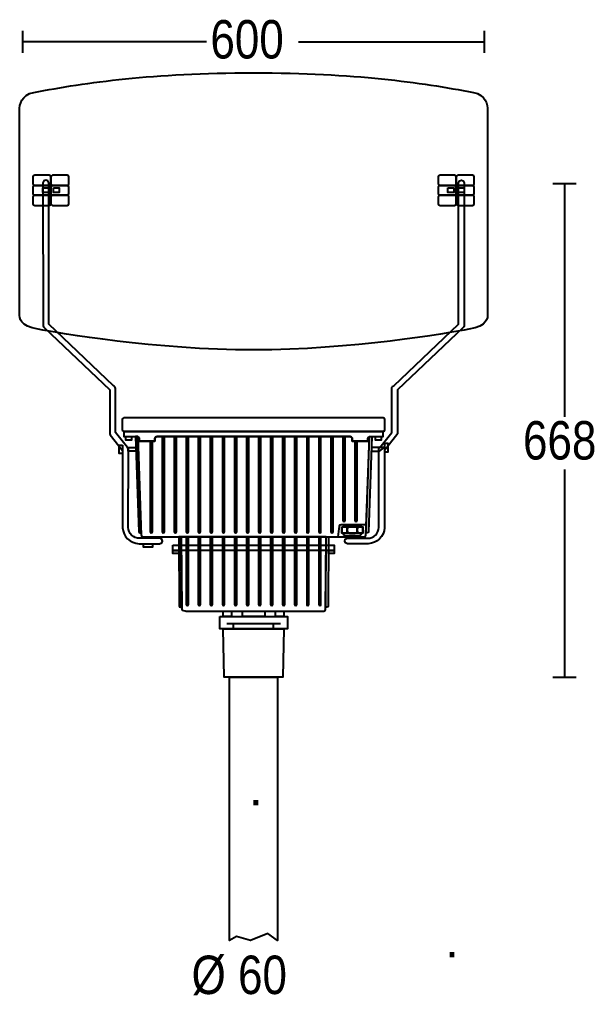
# Model space of a CAD drawing. Extents: x 2 to 209, y 47 to 239.
# Drawn here: x 1.9 to 110.7, y 47.3 to 232 of the extents above; entities that cross this region are included whole.
import ezdxf

# ---------------------------------------------------------------- set-up
doc = ezdxf.new("R2010")
doc.units = 0
doc.layers.add('LIVELLO_1', color=160, linetype='Continuous')
doc.styles.add('STD', font='txt')

# ---------------------------------------------------------------- blocks, each defined once
blk = doc.blocks.new('AI9-BLK1')
at = {"layer": 'LIVELLO_1', "color": 7}
for p, q in [((-102.73, 84.02), (-102.73, 88.18)), ((-15.42, 84.02), (-15.42, 88.18)), ((-68, 86.1), (-102.73, 86.1)), ((-50.55, 86.1), (-15.42, 86.1)), ((-2.45, 59.31), (1.92, 59.31)), ((-0.26, 59.31), (-0.26, 15.15)), ((-0.27, 5.2), (-0.26, -34.09)), ((-64.13, -23.95), (-54.01, -23.95)), ((-62.85, -24.92), (-62.85, -23.95)), ((-55.29, -24.92), (-55.29, -23.95)), ((-2.45, -34.09), (1.92, -34.09))]:
    blk.add_line(p, q, dxfattribs=at)
for points in [[(-98.91, 58.47), (-97.83, 58.47), (-97.83, 57.59), (-98.91, 57.59)], [(-96.93, 58.47), (-95.85, 58.47), (-95.85, 57.59), (-96.93, 57.59)], [(-22.3, 58.47), (-21.21, 58.47), (-21.21, 57.59), (-22.3, 57.59)], [(-20.31, 58.47), (-19.23, 58.47), (-19.23, 57.59), (-20.31, 57.59)], [(-83.21, 11.44), (-82.15, 11.44), (-82.15, 10.77), (-83.21, 10.77)], [(-35.99, 11.44), (-34.93, 11.44), (-34.93, 10.77), (-35.99, 10.77)], [(-83.84, 9.82), (-83.84, 8.25), (-84.5, 8.25), (-84.5, 9.82)], [(-81.35, 9.36), (-81.35, 8.7), (-82.79, 8.7), (-82.79, 9.36)], [(-36.79, 9.36), (-36.79, 8.7), (-35.26, 8.7), (-34.35, 9.36)], [(-34.3, 10.11), (-34.3, 8.54), (-33.64, 8.54), (-33.64, 10.11)], [(-42.02, -5.24), (-38.78, -5.24), (-38.78, -5.63), (-42.02, -5.63)], [(-42.41, -5.63), (-38.39, -5.63), (-38.39, -6.83), (-42.41, -6.83)], [(-79.87, -8.83), (-78.22, -8.83), (-78.22, -9.46), (-79.87, -9.46)], [(-74.32, -9.11), (-43.82, -9.11), (-43.82, -10.1), (-45.24, -10.1), (-72.9, -10.1), (-74.32, -10.1)], [(-74.32, -10.12), (-73.24, -10.12), (-73.24, -10.67), (-74.32, -10.67)], [(-44.9, -10.12), (-43.82, -10.12), (-43.82, -10.67), (-44.9, -10.67)], [(-64.82, -21.57), (-63.24, -21.57), (-63.24, -22.63), (-64.82, -22.63)], [(-61.18, -21.57), (-56.96, -21.57), (-56.96, -22.63), (-61.18, -22.63)], [(-54.9, -21.57), (-53.32, -21.57), (-53.32, -22.63), (-54.9, -22.63)], [(-65.48, -22.63), (-52.67, -22.63), (-52.67, -24.92), (-65.48, -24.92)], [(-64.83, -24.92), (-53.32, -24.92), (-53.53, -34.09), (-64.61, -34.09)]]:
    blk.add_lwpolyline(points, close=True, dxfattribs=at)
for points in [[(-63.6, -34.09), (-63.6, -34.09), (-54.54, -34.09)], [(-54.54, -34.19), (-54.54, -83.91), (-56.4, -82.62), (-59.65, -83.91), (-62.3, -83.16), (-63.6, -83.91), (-63.6, -34.19)]]:
    blk.add_lwpolyline(points, dxfattribs=at)
for points, knots in [([(-59.07, 80.25), (-78.32, 80.25), (-90.58, 78.47), (-100.65, 76.55), (-103, 76.11), (-103.35, 74.17), (-103.35, 73.19), (-103.35, 73.19), (-103.35, 34.7), (-103.35, 34.7), (-103.35, 33.77), (-103.35, 32.41), (-99.8, 31.73), (-96.09, 31.02), (-77.35, 27.82), (-59.07, 27.82), (-40.8, 27.82), (-22.06, 31.02), (-18.35, 31.73), (-14.8, 32.41), (-14.8, 33.77), (-14.8, 34.7), (-14.8, 34.7), (-14.8, 73.19), (-14.8, 73.19), (-14.8, 74.17), (-15.15, 76.11), (-17.5, 76.55), (-27.57, 78.47), (-39.83, 80.25), (-59.07, 80.25)], [0, 0, 0, 0, 1, 1, 1, 2, 2, 2, 3, 3, 3, 4, 4, 4, 5, 5, 5, 6, 6, 6, 7, 7, 7, 8, 8, 8, 9, 9, 9, 10, 10, 10, 10]), ([(-100.47, 60.88), (-100.47, 60.88), (-97.73, 60.88), (-97.73, 60.88), (-97.55, 60.88), (-97.4, 60.74), (-97.4, 60.57), (-97.4, 60.57), (-97.4, 59.24), (-97.4, 59.24), (-97.4, 59.07), (-97.55, 58.93), (-97.73, 58.93), (-97.73, 58.93), (-100.47, 58.93), (-100.47, 58.93), (-100.65, 58.93), (-100.8, 59.07), (-100.8, 59.24), (-100.8, 59.24), (-100.8, 60.57), (-100.8, 60.57), (-100.8, 60.74), (-100.65, 60.88), (-100.47, 60.88)], [0, 0, 0, 0, 1, 1, 1, 2, 2, 2, 3, 3, 3, 4, 4, 4, 5, 5, 5, 6, 6, 6, 7, 7, 7, 8, 8, 8, 8]), ([(-76.85, -8.83), (-76.85, -8.83), (-80.74, -8.83), (-80.74, -8.83), (-82.43, -8.74), (-83.77, -7.45), (-83.84, -5.84), (-83.84, -5.84), (-83.84, 8.83), (-83.84, 8.83), (-83.84, 8.83), (-86.18, 11.75), (-86.18, 11.75), (-86.29, 11.88), (-86.31, 12.03), (-86.29, 12.15), (-86.29, 12.15), (-86.29, 20.25), (-86.29, 20.25), (-86.29, 20.25), (-98.69, 32.05), (-98.69, 32.05), (-98.8, 32.12), (-98.88, 32.23), (-98.9, 32.39), (-98.9, 32.39), (-98.91, 59.46), (-98.91, 59.46), (-98.91, 60.14), (-97.83, 60.14), (-97.83, 59.46), (-97.83, 59.46), (-97.83, 32.68), (-97.83, 32.68), (-97.83, 32.68), (-85.59, 21.03), (-85.59, 21.03), (-85.38, 20.97), (-85.21, 20.8), (-85.21, 20.53), (-85.21, 20.53), (-85.21, 12.23), (-85.21, 12.23), (-85.21, 12.23), (-82.93, 9.38), (-82.93, 9.38), (-82.84, 9.27), (-82.81, 9.22), (-82.79, 9.18), (-82.75, 9.08), (-82.75, 8.99), (-82.76, 8.91), (-82.76, 8.91), (-82.77, -5.74), (-82.77, -5.74), (-82.77, -6.88), (-81.8, -7.81), (-80.59, -7.81), (-80.59, -7.81), (-76.88, -7.81), (-76.88, -7.81), (-76.88, -7.81), (-76.74, -7.81), (-76.74, -7.81), (-76.13, -7.9), (-76.16, -8.83), (-76.85, -8.83)], [0, 0, 0, 0, 1, 1, 1, 2, 2, 2, 3, 3, 3, 4, 4, 4, 5, 5, 5, 6, 6, 6, 7, 7, 7, 8, 8, 8, 9, 9, 9, 10, 10, 10, 11, 11, 11, 12, 12, 12, 13, 13, 13, 14, 14, 14, 15, 15, 15, 16, 16, 16, 17, 17, 17, 18, 18, 18, 19, 19, 19, 20, 20, 20, 21, 21, 21, 22, 22, 22, 22]), ([(-76.85, -8.83), (-76.85, -8.83), (-80.74, -8.83), (-80.74, -8.83), (-82.43, -8.74), (-83.77, -7.45), (-83.84, -5.84), (-83.84, -5.84), (-83.84, 8.83), (-83.84, 8.83), (-83.84, 8.83), (-86.18, 11.75), (-86.18, 11.75), (-86.29, 11.88), (-86.31, 12.03), (-86.29, 12.15), (-86.29, 12.15), (-86.29, 20.25), (-86.29, 20.25), (-86.29, 20.25), (-98.69, 32.05), (-98.69, 32.05), (-98.8, 32.12), (-98.88, 32.23), (-98.9, 32.39), (-98.9, 32.39), (-98.91, 59.46), (-98.91, 59.46), (-98.91, 60.14), (-97.83, 60.14), (-97.83, 59.46), (-97.83, 59.46), (-97.83, 32.68), (-97.83, 32.68), (-97.83, 32.68), (-85.59, 21.03), (-85.59, 21.03), (-85.38, 20.97), (-85.21, 20.8), (-85.21, 20.53), (-85.21, 20.53), (-85.21, 12.23), (-85.21, 12.23), (-85.21, 12.23), (-82.93, 9.38), (-82.93, 9.38), (-82.84, 9.27), (-82.81, 9.22), (-82.79, 9.18), (-82.75, 9.08), (-82.75, 8.99), (-82.76, 8.91), (-82.76, 8.91), (-82.77, -5.74), (-82.77, -5.74), (-82.77, -6.88), (-81.8, -7.81), (-80.59, -7.81), (-80.59, -7.81), (-76.88, -7.81), (-76.88, -7.81), (-76.88, -7.81), (-76.74, -7.81), (-76.74, -7.81), (-76.13, -7.9), (-76.16, -8.83), (-76.85, -8.83)], [0, 0, 0, 0, 1, 1, 1, 2, 2, 2, 3, 3, 3, 4, 4, 4, 5, 5, 5, 6, 6, 6, 7, 7, 7, 8, 8, 8, 9, 9, 9, 10, 10, 10, 11, 11, 11, 12, 12, 12, 13, 13, 13, 14, 14, 14, 15, 15, 15, 16, 16, 16, 17, 17, 17, 18, 18, 18, 19, 19, 19, 20, 20, 20, 21, 21, 21, 22, 22, 22, 22]), ([(-97.08, 60.88), (-97.08, 60.88), (-94.34, 60.88), (-94.34, 60.88), (-94.16, 60.88), (-94.01, 60.74), (-94.01, 60.57), (-94.01, 60.57), (-94.01, 59.24), (-94.01, 59.24), (-94.01, 59.07), (-94.16, 58.93), (-94.34, 58.93), (-94.34, 58.93), (-97.08, 58.93), (-97.08, 58.93), (-97.26, 58.93), (-97.4, 59.07), (-97.4, 59.24), (-97.4, 59.24), (-97.4, 60.57), (-97.4, 60.57), (-97.4, 60.74), (-97.26, 60.88), (-97.08, 60.88)], [0, 0, 0, 0, 1, 1, 1, 2, 2, 2, 3, 3, 3, 4, 4, 4, 5, 5, 5, 6, 6, 6, 7, 7, 7, 8, 8, 8, 8]), ([(-41.3, -8.83), (-41.3, -8.83), (-37.4, -8.83), (-37.4, -8.83), (-35.71, -8.74), (-34.37, -7.45), (-34.3, -5.84), (-34.3, -5.84), (-34.3, 8.83), (-34.3, 8.83), (-34.3, 8.83), (-31.96, 11.75), (-31.96, 11.75), (-31.85, 11.88), (-31.82, 12.03), (-31.85, 12.15), (-31.85, 12.15), (-31.85, 20.25), (-31.85, 20.25), (-31.85, 20.25), (-19.45, 32.05), (-19.45, 32.05), (-19.34, 32.12), (-19.26, 32.23), (-19.24, 32.39), (-19.24, 32.39), (-19.23, 59.46), (-19.23, 59.46), (-19.23, 60.14), (-20.31, 60.14), (-20.31, 59.46), (-20.31, 59.46), (-20.31, 32.68), (-20.31, 32.68), (-20.31, 32.68), (-32.56, 21.03), (-32.56, 21.03), (-32.76, 20.97), (-32.93, 20.8), (-32.93, 20.53), (-32.93, 20.53), (-32.93, 12.23), (-32.93, 12.23), (-32.93, 12.23), (-35.21, 9.38), (-35.21, 9.38), (-35.3, 9.27), (-35.33, 9.22), (-35.35, 9.18), (-35.39, 9.08), (-35.4, 8.99), (-35.38, 8.91), (-35.38, 8.91), (-35.37, -5.74), (-35.37, -5.74), (-35.37, -6.88), (-36.35, -7.81), (-37.55, -7.81), (-37.55, -7.81), (-41.26, -7.81), (-41.26, -7.81), (-41.26, -7.81), (-41.4, -7.81), (-41.4, -7.81), (-42.01, -7.9), (-41.98, -8.83), (-41.3, -8.83)], [0, 0, 0, 0, 1, 1, 1, 2, 2, 2, 3, 3, 3, 4, 4, 4, 5, 5, 5, 6, 6, 6, 7, 7, 7, 8, 8, 8, 9, 9, 9, 10, 10, 10, 11, 11, 11, 12, 12, 12, 13, 13, 13, 14, 14, 14, 15, 15, 15, 16, 16, 16, 17, 17, 17, 18, 18, 18, 19, 19, 19, 20, 20, 20, 21, 21, 21, 22, 22, 22, 22]), ([(-41.3, -8.83), (-41.3, -8.83), (-37.4, -8.83), (-37.4, -8.83), (-35.71, -8.74), (-34.37, -7.45), (-34.3, -5.84), (-34.3, -5.84), (-34.3, 8.83), (-34.3, 8.83), (-34.3, 8.83), (-31.96, 11.75), (-31.96, 11.75), (-31.85, 11.88), (-31.82, 12.03), (-31.85, 12.15), (-31.85, 12.15), (-31.85, 20.25), (-31.85, 20.25), (-31.85, 20.25), (-19.45, 32.05), (-19.45, 32.05), (-19.34, 32.12), (-19.26, 32.23), (-19.24, 32.39), (-19.24, 32.39), (-19.23, 59.46), (-19.23, 59.46), (-19.23, 60.14), (-20.31, 60.14), (-20.31, 59.46), (-20.31, 59.46), (-20.31, 32.68), (-20.31, 32.68), (-20.31, 32.68), (-32.56, 21.03), (-32.56, 21.03), (-32.76, 20.97), (-32.93, 20.8), (-32.93, 20.53), (-32.93, 20.53), (-32.93, 12.23), (-32.93, 12.23), (-32.93, 12.23), (-35.21, 9.38), (-35.21, 9.38), (-35.3, 9.27), (-35.33, 9.22), (-35.35, 9.18), (-35.39, 9.08), (-35.4, 8.99), (-35.38, 8.91), (-35.38, 8.91), (-35.37, -5.74), (-35.37, -5.74), (-35.37, -6.88), (-36.35, -7.81), (-37.55, -7.81), (-37.55, -7.81), (-41.26, -7.81), (-41.26, -7.81), (-41.26, -7.81), (-41.4, -7.81), (-41.4, -7.81), (-42.01, -7.9), (-41.98, -8.83), (-41.3, -8.83)], [0, 0, 0, 0, 1, 1, 1, 2, 2, 2, 3, 3, 3, 4, 4, 4, 5, 5, 5, 6, 6, 6, 7, 7, 7, 8, 8, 8, 9, 9, 9, 10, 10, 10, 11, 11, 11, 12, 12, 12, 13, 13, 13, 14, 14, 14, 15, 15, 15, 16, 16, 16, 17, 17, 17, 18, 18, 18, 19, 19, 19, 20, 20, 20, 21, 21, 21, 22, 22, 22, 22]), ([(-23.8, 60.88), (-23.8, 60.88), (-21.06, 60.88), (-21.06, 60.88), (-20.88, 60.88), (-20.74, 60.74), (-20.74, 60.57), (-20.74, 60.57), (-20.74, 59.24), (-20.74, 59.24), (-20.74, 59.07), (-20.88, 58.93), (-21.06, 58.93), (-21.06, 58.93), (-23.8, 58.93), (-23.8, 58.93), (-23.98, 58.93), (-24.13, 59.07), (-24.13, 59.24), (-24.13, 59.24), (-24.13, 60.57), (-24.13, 60.57), (-24.13, 60.74), (-23.98, 60.88), (-23.8, 60.88)], [0, 0, 0, 0, 1, 1, 1, 2, 2, 2, 3, 3, 3, 4, 4, 4, 5, 5, 5, 6, 6, 6, 7, 7, 7, 8, 8, 8, 8]), ([(-20.41, 60.88), (-20.41, 60.88), (-17.67, 60.88), (-17.67, 60.88), (-17.49, 60.88), (-17.34, 60.74), (-17.34, 60.57), (-17.34, 60.57), (-17.34, 59.24), (-17.34, 59.24), (-17.34, 59.07), (-17.49, 58.93), (-17.67, 58.93), (-17.67, 58.93), (-20.41, 58.93), (-20.41, 58.93), (-20.59, 58.93), (-20.74, 59.07), (-20.74, 59.24), (-20.74, 59.24), (-20.74, 60.57), (-20.74, 60.57), (-20.74, 60.74), (-20.59, 60.88), (-20.41, 60.88)], [0, 0, 0, 0, 1, 1, 1, 2, 2, 2, 3, 3, 3, 4, 4, 4, 5, 5, 5, 6, 6, 6, 7, 7, 7, 8, 8, 8, 8]), ([(-100.47, 58.93), (-100.47, 58.93), (-97.73, 58.93), (-97.73, 58.93), (-97.55, 58.93), (-97.4, 58.79), (-97.4, 58.62), (-97.4, 58.62), (-97.4, 57.44), (-97.4, 57.44), (-97.4, 57.27), (-97.55, 57.13), (-97.73, 57.13), (-97.73, 57.13), (-100.47, 57.13), (-100.47, 57.13), (-100.65, 57.13), (-100.8, 57.27), (-100.8, 57.44), (-100.8, 57.44), (-100.8, 58.62), (-100.8, 58.62), (-100.8, 58.79), (-100.65, 58.93), (-100.47, 58.93)], [0, 0, 0, 0, 1, 1, 1, 2, 2, 2, 3, 3, 3, 4, 4, 4, 5, 5, 5, 6, 6, 6, 7, 7, 7, 8, 8, 8, 8]), ([(-97.08, 58.93), (-97.08, 58.93), (-94.34, 58.93), (-94.34, 58.93), (-94.16, 58.93), (-94.01, 58.79), (-94.01, 58.62), (-94.01, 58.62), (-94.01, 57.44), (-94.01, 57.44), (-94.01, 57.27), (-94.16, 57.13), (-94.34, 57.13), (-94.34, 57.13), (-97.08, 57.13), (-97.08, 57.13), (-97.26, 57.13), (-97.4, 57.27), (-97.4, 57.44), (-97.4, 57.44), (-97.4, 58.62), (-97.4, 58.62), (-97.4, 58.79), (-97.26, 58.93), (-97.08, 58.93)], [0, 0, 0, 0, 1, 1, 1, 2, 2, 2, 3, 3, 3, 4, 4, 4, 5, 5, 5, 6, 6, 6, 7, 7, 7, 8, 8, 8, 8]), ([(-23.8, 58.93), (-23.8, 58.93), (-21.06, 58.93), (-21.06, 58.93), (-20.88, 58.93), (-20.74, 58.79), (-20.74, 58.62), (-20.74, 58.62), (-20.74, 57.44), (-20.74, 57.44), (-20.74, 57.27), (-20.88, 57.13), (-21.06, 57.13), (-21.06, 57.13), (-23.8, 57.13), (-23.8, 57.13), (-23.98, 57.13), (-24.13, 57.27), (-24.13, 57.44), (-24.13, 57.44), (-24.13, 58.62), (-24.13, 58.62), (-24.13, 58.79), (-23.98, 58.93), (-23.8, 58.93)], [0, 0, 0, 0, 1, 1, 1, 2, 2, 2, 3, 3, 3, 4, 4, 4, 5, 5, 5, 6, 6, 6, 7, 7, 7, 8, 8, 8, 8]), ([(-20.41, 58.93), (-20.41, 58.93), (-17.67, 58.93), (-17.67, 58.93), (-17.49, 58.93), (-17.34, 58.79), (-17.34, 58.62), (-17.34, 58.62), (-17.34, 57.44), (-17.34, 57.44), (-17.34, 57.27), (-17.49, 57.13), (-17.67, 57.13), (-17.67, 57.13), (-20.41, 57.13), (-20.41, 57.13), (-20.59, 57.13), (-20.74, 57.27), (-20.74, 57.44), (-20.74, 57.44), (-20.74, 58.62), (-20.74, 58.62), (-20.74, 58.79), (-20.59, 58.93), (-20.41, 58.93)], [0, 0, 0, 0, 1, 1, 1, 2, 2, 2, 3, 3, 3, 4, 4, 4, 5, 5, 5, 6, 6, 6, 7, 7, 7, 8, 8, 8, 8]), ([(-100.47, 57.13), (-100.47, 57.13), (-97.73, 57.13), (-97.73, 57.13), (-97.55, 57.13), (-97.4, 56.99), (-97.4, 56.82), (-97.4, 56.82), (-97.4, 55.49), (-97.4, 55.49), (-97.4, 55.32), (-97.55, 55.18), (-97.73, 55.18), (-97.73, 55.18), (-100.47, 55.18), (-100.47, 55.18), (-100.65, 55.18), (-100.8, 55.32), (-100.8, 55.49), (-100.8, 55.49), (-100.8, 56.82), (-100.8, 56.82), (-100.8, 56.99), (-100.65, 57.13), (-100.47, 57.13)], [0, 0, 0, 0, 1, 1, 1, 2, 2, 2, 3, 3, 3, 4, 4, 4, 5, 5, 5, 6, 6, 6, 7, 7, 7, 8, 8, 8, 8]), ([(-97.08, 57.13), (-97.08, 57.13), (-94.34, 57.13), (-94.34, 57.13), (-94.16, 57.13), (-94.01, 56.99), (-94.01, 56.82), (-94.01, 56.82), (-94.01, 55.49), (-94.01, 55.49), (-94.01, 55.32), (-94.16, 55.18), (-94.34, 55.18), (-94.34, 55.18), (-97.08, 55.18), (-97.08, 55.18), (-97.26, 55.18), (-97.4, 55.32), (-97.4, 55.49), (-97.4, 55.49), (-97.4, 56.82), (-97.4, 56.82), (-97.4, 56.99), (-97.26, 57.13), (-97.08, 57.13)], [0, 0, 0, 0, 1, 1, 1, 2, 2, 2, 3, 3, 3, 4, 4, 4, 5, 5, 5, 6, 6, 6, 7, 7, 7, 8, 8, 8, 8]), ([(-23.8, 57.13), (-23.8, 57.13), (-21.06, 57.13), (-21.06, 57.13), (-20.88, 57.13), (-20.74, 56.99), (-20.74, 56.82), (-20.74, 56.82), (-20.74, 55.49), (-20.74, 55.49), (-20.74, 55.32), (-20.88, 55.18), (-21.06, 55.18), (-21.06, 55.18), (-23.8, 55.18), (-23.8, 55.18), (-23.98, 55.18), (-24.13, 55.32), (-24.13, 55.49), (-24.13, 55.49), (-24.13, 56.82), (-24.13, 56.82), (-24.13, 56.99), (-23.98, 57.13), (-23.8, 57.13)], [0, 0, 0, 0, 1, 1, 1, 2, 2, 2, 3, 3, 3, 4, 4, 4, 5, 5, 5, 6, 6, 6, 7, 7, 7, 8, 8, 8, 8]), ([(-20.41, 57.13), (-20.41, 57.13), (-17.67, 57.13), (-17.67, 57.13), (-17.49, 57.13), (-17.34, 56.99), (-17.34, 56.82), (-17.34, 56.82), (-17.34, 55.49), (-17.34, 55.49), (-17.34, 55.32), (-17.49, 55.18), (-17.67, 55.18), (-17.67, 55.18), (-20.41, 55.18), (-20.41, 55.18), (-20.59, 55.18), (-20.74, 55.32), (-20.74, 55.49), (-20.74, 55.49), (-20.74, 56.82), (-20.74, 56.82), (-20.74, 56.99), (-20.59, 57.13), (-20.41, 57.13)], [0, 0, 0, 0, 1, 1, 1, 2, 2, 2, 3, 3, 3, 4, 4, 4, 5, 5, 5, 6, 6, 6, 7, 7, 7, 8, 8, 8, 8]), ([(-83.6, 14.96), (-83.6, 14.96), (-34.54, 14.96), (-34.54, 14.96), (-34.37, 14.96), (-34.23, 14.83), (-34.23, 14.67), (-34.23, 14.67), (-34.23, 12.72), (-34.23, 12.72), (-34.23, 12.56), (-34.37, 12.42), (-34.54, 12.42), (-34.54, 12.42), (-83.6, 12.42), (-83.6, 12.42), (-83.77, 12.42), (-83.91, 12.56), (-83.91, 12.72), (-83.91, 12.72), (-83.91, 14.67), (-83.91, 14.67), (-83.91, 14.83), (-83.77, 14.96), (-83.6, 14.96)], [0, 0, 0, 0, 1, 1, 1, 2, 2, 2, 3, 3, 3, 4, 4, 4, 5, 5, 5, 6, 6, 6, 7, 7, 7, 8, 8, 8, 8]), ([(-83.6, 12.42), (-83.6, 12.42), (-34.54, 12.42), (-34.54, 12.42), (-34.54, 12.42), (-34.54, 11.44), (-34.54, 11.44), (-34.54, 11.44), (-37.05, 11.44), (-37.05, 11.44), (-37.26, 11.44), (-37.44, 11.27), (-37.44, 11.07), (-37.44, 11.07), (-37.44, 10.59), (-37.44, 10.59), (-37.44, 10.59), (-40.42, 10.59), (-40.42, 10.59), (-40.42, 10.59), (-40.42, 11.07), (-40.42, 11.07), (-40.42, 11.27), (-40.59, 11.44), (-40.8, 11.44), (-40.8, 11.44), (-77.34, 11.44), (-77.34, 11.44), (-77.55, 11.44), (-77.72, 11.27), (-77.72, 11.07), (-77.72, 11.07), (-77.72, 10.59), (-77.72, 10.59), (-77.72, 10.59), (-80.7, 10.59), (-80.7, 10.59), (-80.7, 10.59), (-80.7, 11.07), (-80.7, 11.07), (-80.7, 11.27), (-80.88, 11.44), (-81.09, 11.44), (-81.09, 11.44), (-83.6, 11.44), (-83.6, 11.44), (-83.6, 11.44), (-83.6, 12.42), (-83.6, 12.42)], [0, 0, 0, 0, 1, 1, 1, 2, 2, 2, 3, 3, 3, 4, 4, 4, 5, 5, 5, 6, 6, 6, 7, 7, 7, 8, 8, 8, 9, 9, 9, 10, 10, 10, 11, 11, 11, 12, 12, 12, 13, 13, 13, 14, 14, 14, 15, 15, 15, 16, 16, 16, 16]), ([(-80.99, 11.44), (-80.99, 11.44), (-80.37, -6.59), (-80.37, -6.59), (-80.37, -6.7), (-80.45, -6.79), (-80.57, -6.79), (-80.7, -6.79), (-80.79, -6.7), (-80.8, -6.59), (-80.8, -6.59), (-81.42, 11.44), (-81.42, 11.44), (-81.42, 11.44), (-80.99, 11.44), (-80.99, 11.44)], [0, 0, 0, 0, 1, 1, 1, 2, 2, 2, 3, 3, 3, 4, 4, 4, 5, 5, 5, 5]), ([(-80.32, -7.22), (-80.32, -7.22), (-80.99, 11.42), (-80.99, 11.42), (-80.82, 11.38), (-80.7, 11.24), (-80.7, 11.07), (-80.7, 11.07), (-80.7, 10.59), (-80.7, 10.59), (-80.7, 10.59), (-77.72, 10.59), (-77.72, 10.59), (-77.72, 10.59), (-77.72, 11.07), (-77.72, 11.07), (-77.72, 11.27), (-77.55, 11.44), (-77.34, 11.44), (-77.34, 11.44), (-40.8, 11.44), (-40.8, 11.44), (-40.59, 11.44), (-40.42, 11.27), (-40.42, 11.07), (-40.42, 11.07), (-40.42, 10.59), (-40.42, 10.59), (-40.42, 10.59), (-37.44, 10.59), (-37.44, 10.59), (-37.44, 10.59), (-37.44, 11.07), (-37.44, 11.07), (-37.44, 11.24), (-37.32, 11.38), (-37.16, 11.42), (-37.16, 11.42), (-37.82, -7.22), (-37.82, -7.22), (-37.82, -7.38), (-37.96, -7.51), (-38.13, -7.51), (-38.13, -7.51), (-80.01, -7.51), (-80.01, -7.51), (-80.18, -7.51), (-80.32, -7.38), (-80.32, -7.22)], [0, 0, 0, 0, 1, 1, 1, 2, 2, 2, 3, 3, 3, 4, 4, 4, 5, 5, 5, 6, 6, 6, 7, 7, 7, 8, 8, 8, 9, 9, 9, 10, 10, 10, 11, 11, 11, 12, 12, 12, 13, 13, 13, 14, 14, 14, 15, 15, 15, 16, 16, 16, 16]), ([(-75.95, 11.44), (-75.95, 11.44), (-75.95, -6.59), (-75.95, -6.59), (-75.95, -6.7), (-76.04, -6.79), (-76.15, -6.79), (-76.28, -6.79), (-76.38, -6.7), (-76.38, -6.59), (-76.38, -6.59), (-76.38, 11.44), (-76.38, 11.44), (-76.38, 11.44), (-75.95, 11.44), (-75.95, 11.44)], [0, 0, 0, 0, 1, 1, 1, 2, 2, 2, 3, 3, 3, 4, 4, 4, 5, 5, 5, 5]), ([(-73.67, 11.44), (-73.67, 11.44), (-73.67, -6.59), (-73.67, -6.59), (-73.67, -6.7), (-73.76, -6.79), (-73.87, -6.79), (-74, -6.79), (-74.1, -6.7), (-74.1, -6.59), (-74.1, -6.59), (-74.1, 11.44), (-74.1, 11.44), (-74.1, 11.44), (-73.67, 11.44), (-73.67, 11.44)], [0, 0, 0, 0, 1, 1, 1, 2, 2, 2, 3, 3, 3, 4, 4, 4, 5, 5, 5, 5]), ([(-71.39, 11.44), (-71.39, 11.44), (-71.39, -6.59), (-71.39, -6.59), (-71.39, -6.7), (-71.48, -6.79), (-71.6, -6.79), (-71.72, -6.79), (-71.82, -6.7), (-71.82, -6.59), (-71.82, -6.59), (-71.82, 11.44), (-71.82, 11.44), (-71.82, 11.44), (-71.39, 11.44), (-71.39, 11.44)], [0, 0, 0, 0, 1, 1, 1, 2, 2, 2, 3, 3, 3, 4, 4, 4, 5, 5, 5, 5]), ([(-69.11, 11.44), (-69.11, 11.44), (-69.11, -6.59), (-69.11, -6.59), (-69.11, -6.7), (-69.2, -6.79), (-69.32, -6.79), (-69.45, -6.79), (-69.54, -6.7), (-69.54, -6.59), (-69.54, -6.59), (-69.54, 11.44), (-69.54, 11.44), (-69.54, 11.44), (-69.11, 11.44), (-69.11, 11.44)], [0, 0, 0, 0, 1, 1, 1, 2, 2, 2, 3, 3, 3, 4, 4, 4, 5, 5, 5, 5]), ([(-66.83, 11.44), (-66.83, 11.44), (-66.83, -6.59), (-66.83, -6.59), (-66.83, -6.7), (-66.93, -6.79), (-67.04, -6.79), (-67.17, -6.79), (-67.26, -6.7), (-67.26, -6.59), (-67.26, -6.59), (-67.26, 11.44), (-67.26, 11.44), (-67.26, 11.44), (-66.83, 11.44), (-66.83, 11.44)], [0, 0, 0, 0, 1, 1, 1, 2, 2, 2, 3, 3, 3, 4, 4, 4, 5, 5, 5, 5]), ([(-64.55, 11.44), (-64.55, 11.44), (-64.55, -6.59), (-64.55, -6.59), (-64.55, -6.7), (-64.65, -6.79), (-64.76, -6.79), (-64.89, -6.79), (-64.98, -6.7), (-64.98, -6.59), (-64.98, -6.59), (-64.98, 11.44), (-64.98, 11.44), (-64.98, 11.44), (-64.55, 11.44), (-64.55, 11.44)], [0, 0, 0, 0, 1, 1, 1, 2, 2, 2, 3, 3, 3, 4, 4, 4, 5, 5, 5, 5]), ([(-62.27, 11.44), (-62.27, 11.44), (-62.27, -6.59), (-62.27, -6.59), (-62.27, -6.7), (-62.37, -6.79), (-62.48, -6.79), (-62.61, -6.79), (-62.7, -6.7), (-62.7, -6.59), (-62.7, -6.59), (-62.7, 11.44), (-62.7, 11.44), (-62.7, 11.44), (-62.27, 11.44), (-62.27, 11.44)], [0, 0, 0, 0, 1, 1, 1, 2, 2, 2, 3, 3, 3, 4, 4, 4, 5, 5, 5, 5]), ([(-60, 11.44), (-60, 11.44), (-60, -6.59), (-60, -6.59), (-60, -6.7), (-60.09, -6.79), (-60.2, -6.79), (-60.33, -6.79), (-60.42, -6.7), (-60.42, -6.59), (-60.42, -6.59), (-60.42, 11.44), (-60.42, 11.44), (-60.42, 11.44), (-60, 11.44), (-60, 11.44)], [0, 0, 0, 0, 1, 1, 1, 2, 2, 2, 3, 3, 3, 4, 4, 4, 5, 5, 5, 5]), ([(-57.72, 11.44), (-57.72, 11.44), (-57.72, -6.59), (-57.72, -6.59), (-57.72, -6.7), (-57.81, -6.79), (-57.92, -6.79), (-58.05, -6.79), (-58.15, -6.7), (-58.15, -6.59), (-58.15, -6.59), (-58.15, 11.44), (-58.15, 11.44), (-58.15, 11.44), (-57.72, 11.44), (-57.72, 11.44)], [0, 0, 0, 0, 1, 1, 1, 2, 2, 2, 3, 3, 3, 4, 4, 4, 5, 5, 5, 5]), ([(-55.44, 11.44), (-55.44, 11.44), (-55.44, -6.59), (-55.44, -6.59), (-55.44, -6.7), (-55.53, -6.79), (-55.65, -6.79), (-55.77, -6.79), (-55.87, -6.7), (-55.87, -6.59), (-55.87, -6.59), (-55.87, 11.44), (-55.87, 11.44), (-55.87, 11.44), (-55.44, 11.44), (-55.44, 11.44)], [0, 0, 0, 0, 1, 1, 1, 2, 2, 2, 3, 3, 3, 4, 4, 4, 5, 5, 5, 5]), ([(-53.16, 11.44), (-53.16, 11.44), (-53.16, -6.59), (-53.16, -6.59), (-53.16, -6.7), (-53.25, -6.79), (-53.37, -6.79), (-53.5, -6.79), (-53.59, -6.7), (-53.59, -6.59), (-53.59, -6.59), (-53.59, 11.44), (-53.59, 11.44), (-53.59, 11.44), (-53.16, 11.44), (-53.16, 11.44)], [0, 0, 0, 0, 1, 1, 1, 2, 2, 2, 3, 3, 3, 4, 4, 4, 5, 5, 5, 5]), ([(-50.88, 11.44), (-50.88, 11.44), (-50.88, -6.59), (-50.88, -6.59), (-50.88, -6.7), (-50.97, -6.79), (-51.09, -6.79), (-51.22, -6.79), (-51.31, -6.7), (-51.31, -6.59), (-51.31, -6.59), (-51.31, 11.44), (-51.31, 11.44), (-51.31, 11.44), (-50.88, 11.44), (-50.88, 11.44)], [0, 0, 0, 0, 1, 1, 1, 2, 2, 2, 3, 3, 3, 4, 4, 4, 5, 5, 5, 5]), ([(-48.6, 11.44), (-48.6, 11.44), (-48.6, -6.59), (-48.6, -6.59), (-48.6, -6.7), (-48.69, -6.79), (-48.81, -6.79), (-48.94, -6.79), (-49.03, -6.7), (-49.03, -6.59), (-49.03, -6.59), (-49.03, 11.44), (-49.03, 11.44), (-49.03, 11.44), (-48.6, 11.44), (-48.6, 11.44)], [0, 0, 0, 0, 1, 1, 1, 2, 2, 2, 3, 3, 3, 4, 4, 4, 5, 5, 5, 5]), ([(-46.32, 11.44), (-46.32, 11.44), (-46.32, -6.59), (-46.32, -6.59), (-46.32, -6.7), (-46.41, -6.79), (-46.53, -6.79), (-46.66, -6.79), (-46.75, -6.7), (-46.75, -6.59), (-46.75, -6.59), (-46.75, 11.44), (-46.75, 11.44), (-46.75, 11.44), (-46.32, 11.44), (-46.32, 11.44)], [0, 0, 0, 0, 1, 1, 1, 2, 2, 2, 3, 3, 3, 4, 4, 4, 5, 5, 5, 5]), ([(-44.05, 11.44), (-44.05, 11.44), (-44.05, -6.59), (-44.05, -6.59), (-44.05, -6.7), (-44.14, -6.79), (-44.25, -6.79), (-44.38, -6.79), (-44.47, -6.7), (-44.47, -6.59), (-44.47, -6.59), (-44.47, 11.44), (-44.47, 11.44), (-44.47, 11.44), (-44.05, 11.44), (-44.05, 11.44)], [0, 0, 0, 0, 1, 1, 1, 2, 2, 2, 3, 3, 3, 4, 4, 4, 5, 5, 5, 5]), ([(-41.77, 11.44), (-41.77, 11.44), (-41.77, -4.41), (-41.77, -4.41), (-41.77, -4.52), (-41.86, -4.61), (-41.98, -4.61), (-42.1, -4.61), (-42.2, -4.52), (-42.2, -4.41), (-42.2, -4.41), (-42.2, 11.44), (-42.2, 11.44), (-42.2, 11.44), (-41.77, 11.44), (-41.77, 11.44)], [0, 0, 0, 0, 1, 1, 1, 2, 2, 2, 3, 3, 3, 4, 4, 4, 5, 5, 5, 5]), ([(-37.16, 11.44), (-37.16, 11.44), (-37.77, -6.59), (-37.77, -6.59), (-37.78, -6.7), (-37.69, -6.79), (-37.57, -6.79), (-37.45, -6.79), (-37.35, -6.7), (-37.34, -6.59), (-37.34, -6.59), (-36.73, 11.44), (-36.73, 11.44), (-36.73, 11.44), (-37.16, 11.44), (-37.16, 11.44)], [0, 0, 0, 0, 1, 1, 1, 2, 2, 2, 3, 3, 3, 4, 4, 4, 5, 5, 5, 5]), ([(-78.22, 10.59), (-78.22, 10.59), (-78.22, -6.59), (-78.22, -6.59), (-78.22, -6.7), (-78.32, -6.79), (-78.43, -6.79), (-78.56, -6.79), (-78.66, -6.7), (-78.66, -6.59), (-78.66, -6.59), (-78.66, 10.59), (-78.66, 10.59), (-78.66, 10.59), (-78.22, 10.59), (-78.22, 10.59)], [0, 0, 0, 0, 1, 1, 1, 2, 2, 2, 3, 3, 3, 4, 4, 4, 5, 5, 5, 5]), ([(-39.49, 10.59), (-39.49, 10.59), (-39.49, -4.41), (-39.49, -4.41), (-39.49, -4.52), (-39.58, -4.61), (-39.7, -4.61), (-39.82, -4.61), (-39.92, -4.52), (-39.92, -4.41), (-39.92, -4.41), (-39.92, 10.59), (-39.92, 10.59), (-39.92, 10.59), (-39.49, 10.59), (-39.49, 10.59)], [0, 0, 0, 0, 1, 1, 1, 2, 2, 2, 3, 3, 3, 4, 4, 4, 5, 5, 5, 5]), ([(-42.58, -5.25), (-42.58, -5.25), (-37.75, -5.25), (-37.75, -5.25), (-37.75, -5.25), (-37.82, -7.22), (-37.82, -7.22), (-37.82, -7.38), (-37.96, -7.51), (-38.13, -7.51), (-38.13, -7.51), (-43.12, -7.51), (-43.12, -7.51), (-43.12, -7.51), (-42.88, -5.54), (-42.88, -5.54), (-42.88, -5.38), (-42.74, -5.25), (-42.58, -5.25)], [0, 0, 0, 0, 1, 1, 1, 2, 2, 2, 3, 3, 3, 4, 4, 4, 5, 5, 5, 6, 6, 6, 6]), ([(-41.95, -5.63), (-41.95, -5.63), (-41.82, -5.63), (-41.82, -5.63), (-41.56, -5.63), (-41.35, -5.83), (-41.35, -6.07), (-41.35, -6.07), (-41.35, -6.39), (-41.35, -6.39), (-41.35, -6.63), (-41.56, -6.83), (-41.82, -6.83), (-41.82, -6.83), (-41.95, -6.83), (-41.95, -6.83), (-42.2, -6.83), (-42.41, -6.63), (-42.41, -6.39), (-42.41, -6.39), (-42.41, -6.07), (-42.41, -6.07), (-42.41, -5.83), (-42.2, -5.63), (-41.95, -5.63)], [0, 0, 0, 0, 1, 1, 1, 2, 2, 2, 3, 3, 3, 4, 4, 4, 5, 5, 5, 6, 6, 6, 7, 7, 7, 8, 8, 8, 8]), ([(-38.63, -6.83), (-38.63, -6.83), (-38.63, -6.86), (-38.63, -6.86), (-38.63, -7.11), (-38.84, -7.3), (-39.09, -7.3), (-39.09, -7.3), (-41.71, -7.3), (-41.71, -7.3), (-41.96, -7.3), (-42.17, -7.11), (-42.17, -6.86), (-42.17, -6.86), (-42.17, -6.83), (-42.17, -6.83), (-42.17, -6.83), (-38.63, -6.83), (-38.63, -6.83)], [0, 0, 0, 0, 1, 1, 1, 2, 2, 2, 3, 3, 3, 4, 4, 4, 5, 5, 5, 6, 6, 6, 6]), ([(-40.89, -5.63), (-40.89, -5.63), (-39.91, -5.63), (-39.91, -5.63), (-39.65, -5.63), (-39.45, -5.83), (-39.45, -6.07), (-39.45, -6.07), (-39.45, -6.39), (-39.45, -6.39), (-39.45, -6.63), (-39.65, -6.83), (-39.91, -6.83), (-39.91, -6.83), (-40.89, -6.83), (-40.89, -6.83), (-41.15, -6.83), (-41.35, -6.63), (-41.35, -6.39), (-41.35, -6.39), (-41.35, -6.07), (-41.35, -6.07), (-41.35, -5.83), (-41.15, -5.63), (-40.89, -5.63)], [0, 0, 0, 0, 1, 1, 1, 2, 2, 2, 3, 3, 3, 4, 4, 4, 5, 5, 5, 6, 6, 6, 7, 7, 7, 8, 8, 8, 8]), ([(-38.98, -5.63), (-38.98, -5.63), (-38.85, -5.63), (-38.85, -5.63), (-38.6, -5.63), (-38.39, -5.83), (-38.39, -6.07), (-38.39, -6.07), (-38.39, -6.39), (-38.39, -6.39), (-38.39, -6.63), (-38.6, -6.83), (-38.85, -6.83), (-38.85, -6.83), (-38.98, -6.83), (-38.98, -6.83), (-39.24, -6.83), (-39.45, -6.63), (-39.45, -6.39), (-39.45, -6.39), (-39.45, -6.07), (-39.45, -6.07), (-39.45, -5.83), (-39.24, -5.63), (-38.98, -5.63)], [0, 0, 0, 0, 1, 1, 1, 2, 2, 2, 3, 3, 3, 4, 4, 4, 5, 5, 5, 6, 6, 6, 7, 7, 7, 8, 8, 8, 8]), ([(-72.79, -7.51), (-72.79, -7.51), (-72.72, -20.64), (-72.72, -20.64), (-72.72, -20.75), (-72.81, -20.84), (-72.92, -20.84), (-73.05, -20.84), (-73.15, -20.75), (-73.16, -20.64), (-73.16, -20.64), (-73.23, -7.51), (-73.23, -7.51), (-73.23, -7.51), (-72.79, -7.51), (-72.79, -7.51)], [0, 0, 0, 0, 1, 1, 1, 2, 2, 2, 3, 3, 3, 4, 4, 4, 5, 5, 5, 5]), ([(-72.79, -7.51), (-72.79, -7.51), (-72.72, -20.64), (-72.72, -20.64), (-72.72, -20.75), (-72.81, -20.84), (-72.92, -20.84), (-73.05, -20.84), (-73.15, -20.75), (-73.16, -20.64), (-73.16, -20.64), (-73.23, -7.51), (-73.23, -7.51), (-73.23, -7.51), (-72.79, -7.51), (-72.79, -7.51)], [0, 0, 0, 0, 1, 1, 1, 2, 2, 2, 3, 3, 3, 4, 4, 4, 5, 5, 5, 5]), ([(-72.67, -21.27), (-72.67, -21.27), (-72.79, -7.51), (-72.79, -7.51), (-72.63, -7.55), (-45.51, -7.55), (-45.35, -7.51), (-45.35, -7.51), (-45.47, -21.27), (-45.47, -21.27), (-45.47, -21.44), (-45.6, -21.57), (-45.78, -21.57), (-45.78, -21.57), (-71.82, -21.57), (-71.82, -21.57), (-71.99, -21.57), (-72.67, -21.44), (-72.67, -21.27)], [0, 0, 0, 0, 1, 1, 1, 2, 2, 2, 3, 3, 3, 4, 4, 4, 5, 5, 5, 6, 6, 6, 6]), ([(-71.39, -7.51), (-71.39, -7.51), (-71.39, -20.32), (-71.39, -20.32), (-71.39, -20.43), (-71.48, -20.52), (-71.6, -20.52), (-71.72, -20.52), (-71.82, -20.43), (-71.82, -20.32), (-71.82, -20.32), (-71.82, -7.51), (-71.82, -7.51), (-71.82, -7.51), (-71.39, -7.51), (-71.39, -7.51)], [0, 0, 0, 0, 1, 1, 1, 2, 2, 2, 3, 3, 3, 4, 4, 4, 5, 5, 5, 5]), ([(-71.39, -7.51), (-71.39, -7.51), (-71.39, -20.32), (-71.39, -20.32), (-71.39, -20.43), (-71.48, -20.52), (-71.6, -20.52), (-71.72, -20.52), (-71.82, -20.43), (-71.82, -20.32), (-71.82, -20.32), (-71.82, -7.51), (-71.82, -7.51), (-71.82, -7.51), (-71.39, -7.51), (-71.39, -7.51)], [0, 0, 0, 0, 1, 1, 1, 2, 2, 2, 3, 3, 3, 4, 4, 4, 5, 5, 5, 5]), ([(-69.11, -7.51), (-69.11, -7.51), (-69.11, -20.32), (-69.11, -20.32), (-69.11, -20.43), (-69.2, -20.52), (-69.32, -20.52), (-69.45, -20.52), (-69.54, -20.43), (-69.54, -20.32), (-69.54, -20.32), (-69.54, -7.51), (-69.54, -7.51), (-69.54, -7.51), (-69.11, -7.51), (-69.11, -7.51)], [0, 0, 0, 0, 1, 1, 1, 2, 2, 2, 3, 3, 3, 4, 4, 4, 5, 5, 5, 5]), ([(-69.11, -7.51), (-69.11, -7.51), (-69.11, -20.32), (-69.11, -20.32), (-69.11, -20.43), (-69.2, -20.52), (-69.32, -20.52), (-69.45, -20.52), (-69.54, -20.43), (-69.54, -20.32), (-69.54, -20.32), (-69.54, -7.51), (-69.54, -7.51), (-69.54, -7.51), (-69.11, -7.51), (-69.11, -7.51)], [0, 0, 0, 0, 1, 1, 1, 2, 2, 2, 3, 3, 3, 4, 4, 4, 5, 5, 5, 5]), ([(-66.83, -7.51), (-66.83, -7.51), (-66.83, -20.32), (-66.83, -20.32), (-66.83, -20.43), (-66.93, -20.52), (-67.04, -20.52), (-67.17, -20.52), (-67.26, -20.43), (-67.26, -20.32), (-67.26, -20.32), (-67.26, -7.51), (-67.26, -7.51), (-67.26, -7.51), (-66.83, -7.51), (-66.83, -7.51)], [0, 0, 0, 0, 1, 1, 1, 2, 2, 2, 3, 3, 3, 4, 4, 4, 5, 5, 5, 5]), ([(-66.83, -7.51), (-66.83, -7.51), (-66.83, -20.32), (-66.83, -20.32), (-66.83, -20.43), (-66.93, -20.52), (-67.04, -20.52), (-67.17, -20.52), (-67.26, -20.43), (-67.26, -20.32), (-67.26, -20.32), (-67.26, -7.51), (-67.26, -7.51), (-67.26, -7.51), (-66.83, -7.51), (-66.83, -7.51)], [0, 0, 0, 0, 1, 1, 1, 2, 2, 2, 3, 3, 3, 4, 4, 4, 5, 5, 5, 5]), ([(-64.55, -7.51), (-64.55, -7.51), (-64.55, -20.32), (-64.55, -20.32), (-64.55, -20.43), (-64.65, -20.52), (-64.76, -20.52), (-64.89, -20.52), (-64.98, -20.43), (-64.98, -20.32), (-64.98, -20.32), (-64.98, -7.51), (-64.98, -7.51), (-64.98, -7.51), (-64.55, -7.51), (-64.55, -7.51)], [0, 0, 0, 0, 1, 1, 1, 2, 2, 2, 3, 3, 3, 4, 4, 4, 5, 5, 5, 5]), ([(-64.55, -7.51), (-64.55, -7.51), (-64.55, -20.32), (-64.55, -20.32), (-64.55, -20.43), (-64.65, -20.52), (-64.76, -20.52), (-64.89, -20.52), (-64.98, -20.43), (-64.98, -20.32), (-64.98, -20.32), (-64.98, -7.51), (-64.98, -7.51), (-64.98, -7.51), (-64.55, -7.51), (-64.55, -7.51)], [0, 0, 0, 0, 1, 1, 1, 2, 2, 2, 3, 3, 3, 4, 4, 4, 5, 5, 5, 5]), ([(-62.27, -7.51), (-62.27, -7.51), (-62.27, -20.32), (-62.27, -20.32), (-62.27, -20.43), (-62.37, -20.52), (-62.48, -20.52), (-62.61, -20.52), (-62.7, -20.43), (-62.7, -20.32), (-62.7, -20.32), (-62.7, -7.51), (-62.7, -7.51), (-62.7, -7.51), (-62.27, -7.51), (-62.27, -7.51)], [0, 0, 0, 0, 1, 1, 1, 2, 2, 2, 3, 3, 3, 4, 4, 4, 5, 5, 5, 5]), ([(-62.27, -7.51), (-62.27, -7.51), (-62.27, -20.32), (-62.27, -20.32), (-62.27, -20.43), (-62.37, -20.52), (-62.48, -20.52), (-62.61, -20.52), (-62.7, -20.43), (-62.7, -20.32), (-62.7, -20.32), (-62.7, -7.51), (-62.7, -7.51), (-62.7, -7.51), (-62.27, -7.51), (-62.27, -7.51)], [0, 0, 0, 0, 1, 1, 1, 2, 2, 2, 3, 3, 3, 4, 4, 4, 5, 5, 5, 5]), ([(-60, -7.51), (-60, -7.51), (-60, -20.32), (-60, -20.32), (-60, -20.43), (-60.09, -20.52), (-60.2, -20.52), (-60.33, -20.52), (-60.42, -20.43), (-60.42, -20.32), (-60.42, -20.32), (-60.42, -7.51), (-60.42, -7.51), (-60.42, -7.51), (-60, -7.51), (-60, -7.51)], [0, 0, 0, 0, 1, 1, 1, 2, 2, 2, 3, 3, 3, 4, 4, 4, 5, 5, 5, 5]), ([(-60, -7.51), (-60, -7.51), (-60, -20.32), (-60, -20.32), (-60, -20.43), (-60.09, -20.52), (-60.2, -20.52), (-60.33, -20.52), (-60.42, -20.43), (-60.42, -20.32), (-60.42, -20.32), (-60.42, -7.51), (-60.42, -7.51), (-60.42, -7.51), (-60, -7.51), (-60, -7.51)], [0, 0, 0, 0, 1, 1, 1, 2, 2, 2, 3, 3, 3, 4, 4, 4, 5, 5, 5, 5]), ([(-57.72, -7.51), (-57.72, -7.51), (-57.72, -20.32), (-57.72, -20.32), (-57.72, -20.43), (-57.81, -20.52), (-57.92, -20.52), (-58.05, -20.52), (-58.15, -20.43), (-58.15, -20.32), (-58.15, -20.32), (-58.15, -7.51), (-58.15, -7.51), (-58.15, -7.51), (-57.72, -7.51), (-57.72, -7.51)], [0, 0, 0, 0, 1, 1, 1, 2, 2, 2, 3, 3, 3, 4, 4, 4, 5, 5, 5, 5]), ([(-57.72, -7.51), (-57.72, -7.51), (-57.72, -20.32), (-57.72, -20.32), (-57.72, -20.43), (-57.81, -20.52), (-57.92, -20.52), (-58.05, -20.52), (-58.15, -20.43), (-58.15, -20.32), (-58.15, -20.32), (-58.15, -7.51), (-58.15, -7.51), (-58.15, -7.51), (-57.72, -7.51), (-57.72, -7.51)], [0, 0, 0, 0, 1, 1, 1, 2, 2, 2, 3, 3, 3, 4, 4, 4, 5, 5, 5, 5]), ([(-55.44, -7.51), (-55.44, -7.51), (-55.44, -20.32), (-55.44, -20.32), (-55.44, -20.43), (-55.53, -20.52), (-55.65, -20.52), (-55.77, -20.52), (-55.87, -20.43), (-55.87, -20.32), (-55.87, -20.32), (-55.87, -7.51), (-55.87, -7.51), (-55.87, -7.51), (-55.44, -7.51), (-55.44, -7.51)], [0, 0, 0, 0, 1, 1, 1, 2, 2, 2, 3, 3, 3, 4, 4, 4, 5, 5, 5, 5]), ([(-55.44, -7.51), (-55.44, -7.51), (-55.44, -20.32), (-55.44, -20.32), (-55.44, -20.43), (-55.53, -20.52), (-55.65, -20.52), (-55.77, -20.52), (-55.87, -20.43), (-55.87, -20.32), (-55.87, -20.32), (-55.87, -7.51), (-55.87, -7.51), (-55.87, -7.51), (-55.44, -7.51), (-55.44, -7.51)], [0, 0, 0, 0, 1, 1, 1, 2, 2, 2, 3, 3, 3, 4, 4, 4, 5, 5, 5, 5]), ([(-53.16, -7.51), (-53.16, -7.51), (-53.16, -20.32), (-53.16, -20.32), (-53.16, -20.43), (-53.25, -20.52), (-53.37, -20.52), (-53.5, -20.52), (-53.59, -20.43), (-53.59, -20.32), (-53.59, -20.32), (-53.59, -7.51), (-53.59, -7.51), (-53.59, -7.51), (-53.16, -7.51), (-53.16, -7.51)], [0, 0, 0, 0, 1, 1, 1, 2, 2, 2, 3, 3, 3, 4, 4, 4, 5, 5, 5, 5]), ([(-53.16, -7.51), (-53.16, -7.51), (-53.16, -20.32), (-53.16, -20.32), (-53.16, -20.43), (-53.25, -20.52), (-53.37, -20.52), (-53.5, -20.52), (-53.59, -20.43), (-53.59, -20.32), (-53.59, -20.32), (-53.59, -7.51), (-53.59, -7.51), (-53.59, -7.51), (-53.16, -7.51), (-53.16, -7.51)], [0, 0, 0, 0, 1, 1, 1, 2, 2, 2, 3, 3, 3, 4, 4, 4, 5, 5, 5, 5]), ([(-50.88, -7.51), (-50.88, -7.51), (-50.88, -20.32), (-50.88, -20.32), (-50.88, -20.43), (-50.97, -20.52), (-51.09, -20.52), (-51.22, -20.52), (-51.31, -20.43), (-51.31, -20.32), (-51.31, -20.32), (-51.31, -7.51), (-51.31, -7.51), (-51.31, -7.51), (-50.88, -7.51), (-50.88, -7.51)], [0, 0, 0, 0, 1, 1, 1, 2, 2, 2, 3, 3, 3, 4, 4, 4, 5, 5, 5, 5]), ([(-50.88, -7.51), (-50.88, -7.51), (-50.88, -20.32), (-50.88, -20.32), (-50.88, -20.43), (-50.97, -20.52), (-51.09, -20.52), (-51.22, -20.52), (-51.31, -20.43), (-51.31, -20.32), (-51.31, -20.32), (-51.31, -7.51), (-51.31, -7.51), (-51.31, -7.51), (-50.88, -7.51), (-50.88, -7.51)], [0, 0, 0, 0, 1, 1, 1, 2, 2, 2, 3, 3, 3, 4, 4, 4, 5, 5, 5, 5]), ([(-48.6, -7.51), (-48.6, -7.51), (-48.6, -20.32), (-48.6, -20.32), (-48.6, -20.43), (-48.69, -20.52), (-48.81, -20.52), (-48.94, -20.52), (-49.03, -20.43), (-49.03, -20.32), (-49.03, -20.32), (-49.03, -7.51), (-49.03, -7.51), (-49.03, -7.51), (-48.6, -7.51), (-48.6, -7.51)], [0, 0, 0, 0, 1, 1, 1, 2, 2, 2, 3, 3, 3, 4, 4, 4, 5, 5, 5, 5]), ([(-48.6, -7.51), (-48.6, -7.51), (-48.6, -20.32), (-48.6, -20.32), (-48.6, -20.43), (-48.69, -20.52), (-48.81, -20.52), (-48.94, -20.52), (-49.03, -20.43), (-49.03, -20.32), (-49.03, -20.32), (-49.03, -7.51), (-49.03, -7.51), (-49.03, -7.51), (-48.6, -7.51), (-48.6, -7.51)], [0, 0, 0, 0, 1, 1, 1, 2, 2, 2, 3, 3, 3, 4, 4, 4, 5, 5, 5, 5]), ([(-46.32, -7.51), (-46.32, -7.51), (-46.32, -20.32), (-46.32, -20.32), (-46.32, -20.43), (-46.41, -20.52), (-46.53, -20.52), (-46.66, -20.52), (-46.75, -20.43), (-46.75, -20.32), (-46.75, -20.32), (-46.75, -7.51), (-46.75, -7.51), (-46.75, -7.51), (-46.32, -7.51), (-46.32, -7.51)], [0, 0, 0, 0, 1, 1, 1, 2, 2, 2, 3, 3, 3, 4, 4, 4, 5, 5, 5, 5]), ([(-46.32, -7.51), (-46.32, -7.51), (-46.32, -20.32), (-46.32, -20.32), (-46.32, -20.43), (-46.41, -20.52), (-46.53, -20.52), (-46.66, -20.52), (-46.75, -20.43), (-46.75, -20.32), (-46.75, -20.32), (-46.75, -7.51), (-46.75, -7.51), (-46.75, -7.51), (-46.32, -7.51), (-46.32, -7.51)], [0, 0, 0, 0, 1, 1, 1, 2, 2, 2, 3, 3, 3, 4, 4, 4, 5, 5, 5, 5]), ([(-45.35, -7.51), (-45.35, -7.51), (-45.42, -20.64), (-45.42, -20.64), (-45.42, -20.75), (-45.33, -20.84), (-45.21, -20.84), (-45.09, -20.84), (-44.99, -20.75), (-44.99, -20.64), (-44.99, -20.64), (-44.91, -7.51), (-44.91, -7.51), (-44.91, -7.51), (-45.35, -7.51), (-45.35, -7.51)], [0, 0, 0, 0, 1, 1, 1, 2, 2, 2, 3, 3, 3, 4, 4, 4, 5, 5, 5, 5]), ([(-45.35, -7.51), (-45.35, -7.51), (-45.42, -20.64), (-45.42, -20.64), (-45.42, -20.75), (-45.33, -20.84), (-45.21, -20.84), (-45.09, -20.84), (-44.99, -20.75), (-44.99, -20.64), (-44.99, -20.64), (-44.91, -7.51), (-44.91, -7.51), (-44.91, -7.51), (-45.35, -7.51), (-45.35, -7.51)], [0, 0, 0, 0, 1, 1, 1, 2, 2, 2, 3, 3, 3, 4, 4, 4, 5, 5, 5, 5])]:
    blk.add_open_spline(points, degree=3, knots=knots, dxfattribs=at)
at = {"layer": 'LIVELLO_1', "color": 7, "attachment_point": 1, "style": 'STD'}
for s, insert, char_height in [('\\fArial Narrow|b0|i0;\\H7.2620;\\C7;600', (-67.24, 90.24), 7.262), ('\\fArial Narrow|b0|i0;\\H7.2620;\\C7;668', (-8.11, 14.36), 7.262), ('\\fCourier|b0|i0;\\H4.4518;\\W1.05;\\C7;.', (-60.99, -53.89), 4.4518), ('\\fArial Narrow|b0|i0;\\H7.2620;\\C250;Ø 60', (-70.8, -86.78), 7.262), ('\\fCourier|b0|i0;\\H4.4518;\\W1.05;\\C7;.', (-23.86, -82.64), 4.4518)]:
    blk.add_mtext(s, dxfattribs=dict(at, insert=insert, char_height=char_height))

msp = doc.modelspace()

# ---------------------------------------------------------------- block references
at = {"layer": 'LIVELLO_1', "color": 7}
msp.add_blockref('AI9-BLK1', (105.264548, 141.608583), dxfattribs=at)

doc.saveas('drawing.dxf')
